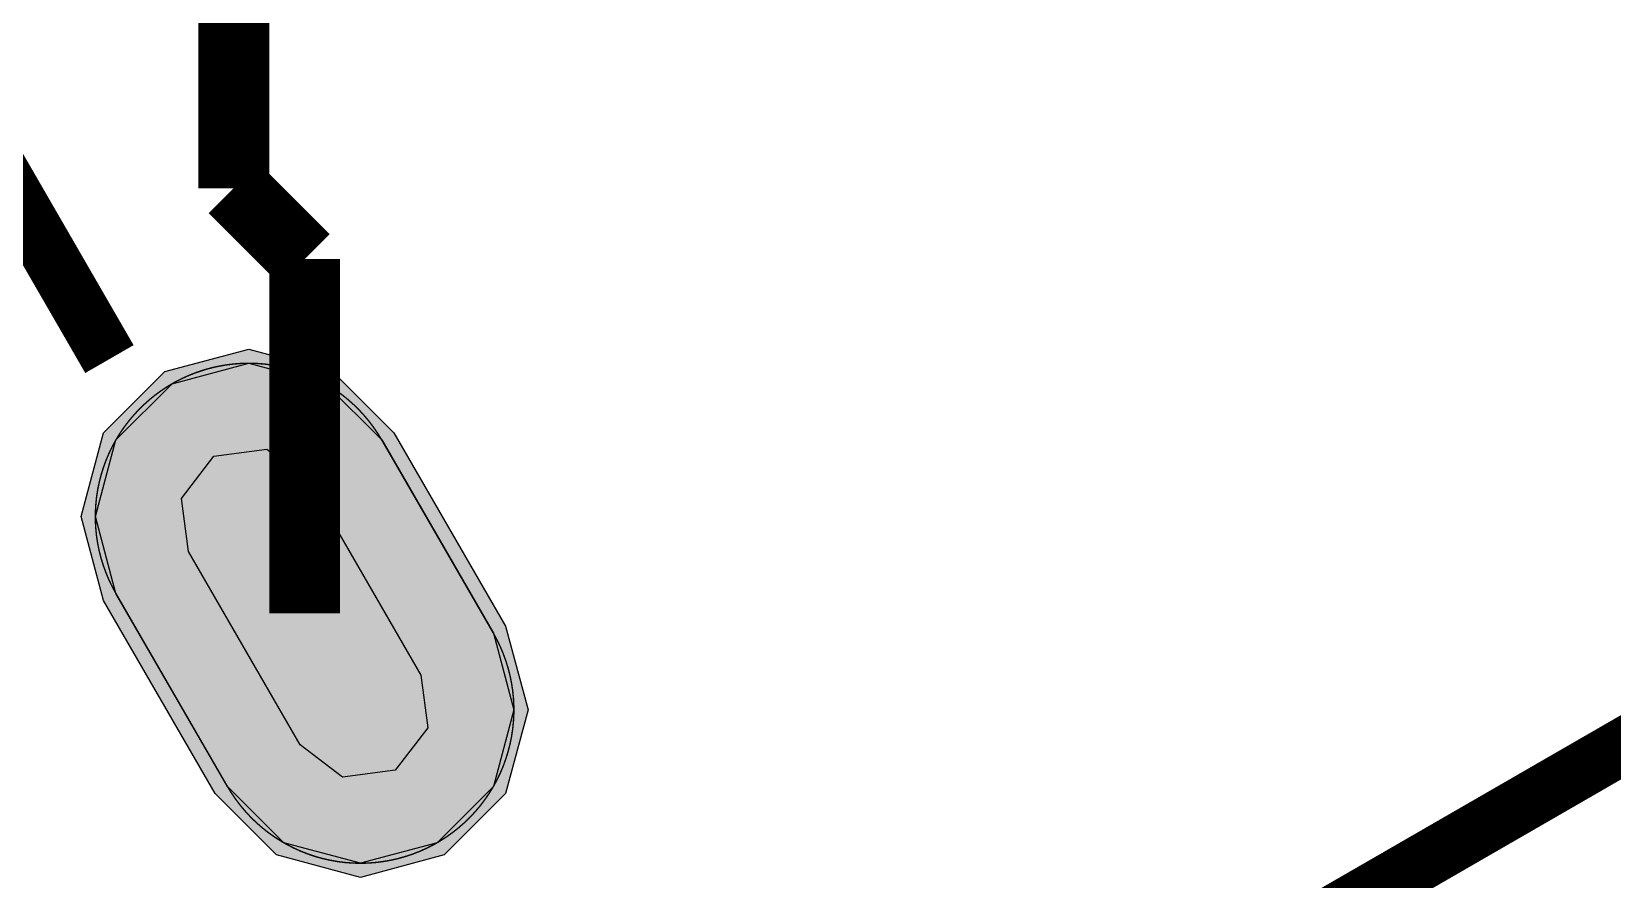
# Model space of a CAD drawing. Header units: millimetres. Extents: x -109 to -2, y -122 to 7.
# Drawn here: x -49.53 to -43.87, y -110.96 to -107.92 of the extents above; entities that cross this region are included whole.
import ezdxf

# ---------------------------------------------------------------- set-up
doc = ezdxf.new("R2010")
doc.units = ezdxf.units.MM
doc.header["$MEASUREMENT"] = 0
for name, color, linetype, true_color in [('Bottom-Layer', 7, 'Continuous', 0x0000ff), ('Bottom-Paste-Mask-Layer', 7, 'Continuous', 0x800000), ('Bottom-Silkscreen-Layer', 7, 'Continuous', 0x66cc33), ('Bottom-Solder-Mask-Layer', 7, 'Continuous', 0xaa00ff), ('Hole-Layer', 7, 'Continuous', 0x222222), ('Multi-Layer', 7, 'Continuous', 0xc0c0c0), ('Top-Layer', 7, 'Continuous', 0xff0000), ('Top-Paste-Mask-Layer', 7, 'Continuous', 0x808080), ('Top-Solder-Mask-Layer', 7, 'Continuous', 0x800080)]:
    doc.layers.add(name, color=color, linetype=linetype, true_color=true_color)

msp = doc.modelspace()

# ---------------------------------------------------------------- hatches: boundary and pattern name
at = {"layer": 'Bottom-Layer'}
msp.add_hatch(color=256, dxfattribs=at).paths.add_polyline_path([(-49.2326, -109.9373), (-49.3062, -109.6623), (-49.2326, -109.3873), (-49.0312, -109.1859), (-48.7562, -109.1123), (-48.4812, -109.1859), (-48.2799, -109.3873), (-47.8799, -110.0801), (-47.8062, -110.3551), (-47.8799, -110.6301), (-48.0812, -110.8314), (-48.3562, -110.9051), (-48.6312, -110.8314), (-48.8326, -110.6301)])
at = {"layer": 'Bottom-Paste-Mask-Layer'}
for points in [[(-49.2326, -109.9373), (-49.3062, -109.6623), (-49.2326, -109.3873), (-49.0312, -109.1859), (-48.7562, -109.1123), (-48.4812, -109.1859), (-48.2799, -109.3873), (-47.8799, -110.0801), (-47.8062, -110.3551), (-47.8799, -110.6301), (-48.0812, -110.8314), (-48.3562, -110.9051), (-48.6312, -110.8314), (-48.8326, -110.6301)], [(-49.0193, -109.1792), (-48.9949, -109.1667), (-48.9699, -109.1554), (-48.9444, -109.1454), (-48.9184, -109.1367), (-48.892, -109.1292), (-48.8652, -109.1232), (-48.8382, -109.1184), (-48.811, -109.115), (-48.7837, -109.1129), (-48.7562, -109.1122), (-48.7288, -109.1129), (-48.7015, -109.115), (-48.6743, -109.1184), (-48.6473, -109.1231), (-48.6205, -109.1293), (-48.5941, -109.1367), (-48.5681, -109.1454), (-48.5426, -109.1554), (-48.5176, -109.1667), (-48.4932, -109.1792), (-48.4694, -109.1929), (-48.4464, -109.2078), (-48.4241, -109.2238), (-48.4027, -109.2409), (-48.3821, -109.2591), (-48.3625, -109.2782), (-48.3439, -109.2983), (-48.3262, -109.3193), (-48.3097, -109.3412), (-48.2942, -109.3639), (-48.2799, -109.3873), (-47.8799, -110.0801), (-47.8668, -110.1041), (-47.8549, -110.1289), (-47.8443, -110.1541), (-47.8349, -110.1799), (-47.8268, -110.2061), (-47.82, -110.2327), (-47.8146, -110.2596), (-47.8105, -110.2867), (-47.8078, -110.314), (-47.8064, -110.3414), (-47.8064, -110.3688), (-47.8078, -110.3962), (-47.8105, -110.4235), (-47.8146, -110.4506), (-47.82, -110.4774), (-47.8268, -110.504), (-47.8349, -110.5303), (-47.8442, -110.556), (-47.8549, -110.5813), (-47.8668, -110.606), (-47.8799, -110.6301), (-47.8942, -110.6535), (-47.9097, -110.6761), (-47.9262, -110.698), (-47.9438, -110.719), (-47.9625, -110.7391), (-47.9822, -110.7583), (-48.0027, -110.7764), (-48.0241, -110.7935), (-48.0464, -110.8095), (-48.0694, -110.8244), (-48.0932, -110.8381), (-48.1176, -110.8506), (-48.1426, -110.8619), (-48.1681, -110.8719), (-48.1941, -110.8806), (-48.2205, -110.8881), (-48.2473, -110.8942), (-48.2743, -110.8989), (-48.3015, -110.9024), (-48.3288, -110.9044), (-48.3562, -110.9051), (-48.3837, -110.9044), (-48.411, -110.9024), (-48.4382, -110.899), (-48.4652, -110.8942), (-48.492, -110.8881), (-48.5184, -110.8807), (-48.5444, -110.8719), (-48.5699, -110.8619), (-48.5949, -110.8506), (-48.6193, -110.8381), (-48.643, -110.8244), (-48.6661, -110.8095), (-48.6884, -110.7935), (-48.7098, -110.7764), (-48.7303, -110.7583), (-48.75, -110.7391), (-48.7686, -110.719), (-48.7863, -110.698), (-48.8028, -110.6761), (-48.8183, -110.6535), (-48.8326, -110.6301), (-49.2326, -109.9373), (-49.2457, -109.9132), (-49.2576, -109.8885), (-49.2682, -109.8632), (-49.2776, -109.8374), (-49.2857, -109.8112), (-49.2925, -109.7846), (-49.2979, -109.7578), (-49.302, -109.7307), (-49.3047, -109.7034), (-49.3061, -109.676), (-49.3061, -109.6485), (-49.3047, -109.6212), (-49.302, -109.5939), (-49.2979, -109.5667), (-49.2925, -109.5399), (-49.2857, -109.5133), (-49.2776, -109.4871), (-49.2682, -109.4613), (-49.2576, -109.436), (-49.2457, -109.4113), (-49.2326, -109.3872), (-49.2183, -109.3639), (-49.2028, -109.3412), (-49.1863, -109.3193), (-49.1686, -109.2983), (-49.15, -109.2782), (-49.1303, -109.2591), (-49.1098, -109.2409), (-49.0884, -109.2238), (-49.0661, -109.2078), (-49.043, -109.1929)], [(-49.0193, -109.1792), (-48.9949, -109.1667), (-48.9699, -109.1554), (-48.9444, -109.1454), (-48.9184, -109.1367), (-48.892, -109.1292), (-48.8652, -109.1232), (-48.8382, -109.1184), (-48.811, -109.115), (-48.7837, -109.1129), (-48.7562, -109.1122), (-48.7288, -109.1129), (-48.7015, -109.115), (-48.6743, -109.1184), (-48.6473, -109.1231), (-48.6205, -109.1293), (-48.5941, -109.1367), (-48.5681, -109.1454), (-48.5426, -109.1554), (-48.5176, -109.1667), (-48.4932, -109.1792), (-48.4694, -109.1929), (-48.4464, -109.2078), (-48.4241, -109.2238), (-48.4027, -109.2409), (-48.3821, -109.2591), (-48.3625, -109.2782), (-48.3439, -109.2983), (-48.3262, -109.3193), (-48.3097, -109.3412), (-48.2942, -109.3639), (-48.2799, -109.3873), (-47.8799, -110.0801), (-47.8668, -110.1041), (-47.8549, -110.1289), (-47.8443, -110.1541), (-47.8349, -110.1799), (-47.8268, -110.2061), (-47.82, -110.2327), (-47.8146, -110.2596), (-47.8105, -110.2867), (-47.8078, -110.314), (-47.8064, -110.3414), (-47.8064, -110.3688), (-47.8078, -110.3962), (-47.8105, -110.4235), (-47.8146, -110.4506), (-47.82, -110.4774), (-47.8268, -110.504), (-47.8349, -110.5303), (-47.8442, -110.556), (-47.8549, -110.5813), (-47.8668, -110.606), (-47.8799, -110.6301), (-47.8942, -110.6535), (-47.9097, -110.6761), (-47.9262, -110.698), (-47.9438, -110.719), (-47.9625, -110.7391), (-47.9822, -110.7583), (-48.0027, -110.7764), (-48.0241, -110.7935), (-48.0464, -110.8095), (-48.0694, -110.8244), (-48.0932, -110.8381), (-48.1176, -110.8506), (-48.1426, -110.8619), (-48.1681, -110.8719), (-48.1941, -110.8806), (-48.2205, -110.8881), (-48.2473, -110.8942), (-48.2743, -110.8989), (-48.3015, -110.9024), (-48.3288, -110.9044), (-48.3562, -110.9051), (-48.3837, -110.9044), (-48.411, -110.9024), (-48.4382, -110.899), (-48.4652, -110.8942), (-48.492, -110.8881), (-48.5184, -110.8807), (-48.5444, -110.8719), (-48.5699, -110.8619), (-48.5949, -110.8506), (-48.6193, -110.8381), (-48.643, -110.8244), (-48.6661, -110.8095), (-48.6884, -110.7935), (-48.7098, -110.7764), (-48.7303, -110.7583), (-48.75, -110.7391), (-48.7686, -110.719), (-48.7863, -110.698), (-48.8028, -110.6761), (-48.8183, -110.6535), (-48.8326, -110.6301), (-49.2326, -109.9373), (-49.2457, -109.9132), (-49.2576, -109.8885), (-49.2682, -109.8632), (-49.2776, -109.8374), (-49.2857, -109.8112), (-49.2925, -109.7846), (-49.2979, -109.7578), (-49.302, -109.7307), (-49.3047, -109.7034), (-49.3061, -109.676), (-49.3061, -109.6485), (-49.3047, -109.6212), (-49.302, -109.5939), (-49.2979, -109.5667), (-49.2925, -109.5399), (-49.2857, -109.5133), (-49.2776, -109.4871), (-49.2682, -109.4613), (-49.2576, -109.436), (-49.2457, -109.4113), (-49.2326, -109.3872), (-49.2183, -109.3639), (-49.2028, -109.3412), (-49.1863, -109.3193), (-49.1686, -109.2983), (-49.15, -109.2782), (-49.1303, -109.2591), (-49.1098, -109.2409), (-49.0884, -109.2238), (-49.0661, -109.2078), (-49.043, -109.1929)]]:
    msp.add_hatch(color=256, dxfattribs=at).paths.add_polyline_path(points)
at = {"layer": 'Bottom-Solder-Mask-Layer'}
msp.add_hatch(color=256, dxfattribs=at).paths.add_polyline_path([(-49.2766, -109.9627), (-49.357, -109.6623), (-49.2766, -109.3619), (-49.0566, -109.1419), (-48.7562, -109.0615), (-48.4558, -109.1419), (-48.2359, -109.3619), (-47.8359, -110.0547), (-47.7554, -110.3551), (-47.8359, -110.6555), (-48.0558, -110.8754), (-48.3562, -110.9559), (-48.6566, -110.8754), (-48.8766, -110.6555)])
at = {"layer": 'Hole-Layer'}
msp.add_hatch(color=256, dxfattribs=at).paths.add_polyline_path([(-48.9727, -109.7873), (-48.9977, -109.5976), (-48.8812, -109.4458), (-48.6915, -109.4208), (-48.5397, -109.5373), (-48.1397, -110.2301), (-48.1147, -110.4198), (-48.2312, -110.5716), (-48.4209, -110.5966), (-48.5727, -110.4801)])
at = {"layer": 'Multi-Layer'}
msp.add_hatch(color=256, dxfattribs=at).paths.add_polyline_path([(-49.2326, -109.9373), (-49.3062, -109.6623), (-49.2326, -109.3873), (-49.0312, -109.1859), (-48.7562, -109.1123), (-48.4812, -109.1859), (-48.2799, -109.3873), (-47.8799, -110.0801), (-47.8062, -110.3551), (-47.8799, -110.6301), (-48.0812, -110.8314), (-48.3562, -110.9051), (-48.6312, -110.8314), (-48.8326, -110.6301)])
msp.add_hatch(color=256, dxfattribs=at).paths.add_polyline_path([(-49.2326, -109.9373), (-49.3062, -109.6623), (-49.2326, -109.3873), (-49.0312, -109.1859), (-48.7562, -109.1123), (-48.4812, -109.1859), (-48.2799, -109.3873), (-47.8799, -110.0801), (-47.8062, -110.3551), (-47.8799, -110.6301), (-48.0812, -110.8314), (-48.3562, -110.9051), (-48.6312, -110.8314), (-48.8326, -110.6301)])
msp.add_hatch(color=256, dxfattribs=at).paths.add_polyline_path([(-49.2326, -109.9373), (-49.3062, -109.6623), (-49.2326, -109.3873), (-49.0312, -109.1859), (-48.7562, -109.1123), (-48.4812, -109.1859), (-48.2799, -109.3873), (-47.8799, -110.0801), (-47.8062, -110.3551), (-47.8799, -110.6301), (-48.0812, -110.8314), (-48.3562, -110.9051), (-48.6312, -110.8314), (-48.8326, -110.6301)])
at = {"layer": 'Top-Layer'}
msp.add_hatch(color=256, dxfattribs=at).paths.add_polyline_path([(-49.2326, -109.9373), (-49.3062, -109.6623), (-49.2326, -109.3873), (-49.0312, -109.1859), (-48.7562, -109.1123), (-48.4812, -109.1859), (-48.2799, -109.3873), (-47.8799, -110.0801), (-47.8062, -110.3551), (-47.8799, -110.6301), (-48.0812, -110.8314), (-48.3562, -110.9051), (-48.6312, -110.8314), (-48.8326, -110.6301)])
at = {"layer": 'Top-Paste-Mask-Layer'}
msp.add_hatch(color=256, dxfattribs=at).paths.add_polyline_path([(-49.2326, -109.9373), (-49.3062, -109.6623), (-49.2326, -109.3873), (-49.0312, -109.1859), (-48.7562, -109.1123), (-48.4812, -109.1859), (-48.2799, -109.3873), (-47.8799, -110.0801), (-47.8062, -110.3551), (-47.8799, -110.6301), (-48.0812, -110.8314), (-48.3562, -110.9051), (-48.6312, -110.8314), (-48.8326, -110.6301)])
at = {"layer": 'Top-Solder-Mask-Layer'}
msp.add_hatch(color=256, dxfattribs=at).paths.add_polyline_path([(-49.2766, -109.9627), (-49.357, -109.6623), (-49.2766, -109.3619), (-49.0566, -109.1419), (-48.7562, -109.0615), (-48.4558, -109.1419), (-48.2359, -109.3619), (-47.8359, -110.0547), (-47.7554, -110.3551), (-47.8359, -110.6555), (-48.0558, -110.8754), (-48.3562, -110.9559), (-48.6566, -110.8754), (-48.8766, -110.6555)])

# ---------------------------------------------------------------- linework, layer by layer
at = {"layer": 'Bottom-Layer', "const_width": 0.254}
for points in [[(-48.8102, -108.4847), (-48.8102, -107.4687)], [(-48.5562, -108.7387), (-48.8102, -108.4847)], [(-48.5562, -110.0087), (-48.5562, -108.7387)]]:
    msp.add_lwpolyline(points, dxfattribs=at)
at = {"layer": 'Bottom-Layer'}
msp.add_lwpolyline([(-49.2326, -109.9373), (-49.3062, -109.6623), (-49.2326, -109.3873), (-49.0312, -109.1859), (-48.7562, -109.1123), (-48.4812, -109.1859), (-48.2799, -109.3873), (-47.8799, -110.0801), (-47.8062, -110.3551), (-47.8799, -110.6301), (-48.0812, -110.8314), (-48.3562, -110.9051), (-48.6312, -110.8314), (-48.8326, -110.6301)], close=True, dxfattribs=at)
at = {"layer": 'Bottom-Paste-Mask-Layer', "const_width": 0.00508}
msp.add_lwpolyline([(-49.0193, -109.1792), (-48.9949, -109.1667), (-48.9699, -109.1554), (-48.9444, -109.1454), (-48.9184, -109.1367), (-48.892, -109.1292), (-48.8652, -109.1232), (-48.8382, -109.1184), (-48.811, -109.115), (-48.7837, -109.1129), (-48.7562, -109.1122), (-48.7288, -109.1129), (-48.7015, -109.115), (-48.6743, -109.1184), (-48.6473, -109.1231), (-48.6205, -109.1293), (-48.5941, -109.1367), (-48.5681, -109.1454), (-48.5426, -109.1554), (-48.5176, -109.1667), (-48.4932, -109.1792), (-48.4694, -109.1929), (-48.4464, -109.2078), (-48.4241, -109.2238), (-48.4027, -109.2409), (-48.3821, -109.2591), (-48.3625, -109.2782), (-48.3439, -109.2983), (-48.3262, -109.3193), (-48.3097, -109.3412), (-48.2942, -109.3639), (-48.2799, -109.3873), (-47.8799, -110.0801), (-47.8668, -110.1041), (-47.8549, -110.1289), (-47.8443, -110.1541), (-47.8349, -110.1799), (-47.8268, -110.2061), (-47.82, -110.2327), (-47.8146, -110.2596), (-47.8105, -110.2867), (-47.8078, -110.314), (-47.8064, -110.3414), (-47.8064, -110.3688), (-47.8078, -110.3962), (-47.8105, -110.4235), (-47.8146, -110.4506), (-47.82, -110.4774), (-47.8268, -110.504), (-47.8349, -110.5303), (-47.8442, -110.556), (-47.8549, -110.5813), (-47.8668, -110.606), (-47.8799, -110.6301), (-47.8942, -110.6535), (-47.9097, -110.6761), (-47.9262, -110.698), (-47.9438, -110.719), (-47.9625, -110.7391), (-47.9822, -110.7583), (-48.0027, -110.7764), (-48.0241, -110.7935), (-48.0464, -110.8095), (-48.0694, -110.8244), (-48.0932, -110.8381), (-48.1176, -110.8506), (-48.1426, -110.8619), (-48.1681, -110.8719), (-48.1941, -110.8806), (-48.2205, -110.8881), (-48.2473, -110.8942), (-48.2743, -110.8989), (-48.3015, -110.9024), (-48.3288, -110.9044), (-48.3562, -110.9051), (-48.3837, -110.9044), (-48.411, -110.9024), (-48.4382, -110.899), (-48.4652, -110.8942), (-48.492, -110.8881), (-48.5184, -110.8807), (-48.5444, -110.8719), (-48.5699, -110.8619), (-48.5949, -110.8506), (-48.6193, -110.8381), (-48.643, -110.8244), (-48.6661, -110.8095), (-48.6884, -110.7935), (-48.7098, -110.7764), (-48.7303, -110.7583), (-48.75, -110.7391), (-48.7686, -110.719), (-48.7863, -110.698), (-48.8028, -110.6761), (-48.8183, -110.6535), (-48.8326, -110.6301), (-49.2326, -109.9373), (-49.2457, -109.9132), (-49.2576, -109.8885), (-49.2682, -109.8632), (-49.2776, -109.8374), (-49.2857, -109.8112), (-49.2925, -109.7846), (-49.2979, -109.7578), (-49.302, -109.7307), (-49.3047, -109.7034), (-49.3061, -109.676), (-49.3061, -109.6485), (-49.3047, -109.6212), (-49.302, -109.5939), (-49.2979, -109.5667), (-49.2925, -109.5399), (-49.2857, -109.5133), (-49.2776, -109.4871), (-49.2682, -109.4613), (-49.2576, -109.436), (-49.2457, -109.4113), (-49.2326, -109.3872), (-49.2183, -109.3639), (-49.2028, -109.3412), (-49.1863, -109.3193), (-49.1686, -109.2983), (-49.15, -109.2782), (-49.1303, -109.2591), (-49.1098, -109.2409), (-49.0884, -109.2238), (-49.0661, -109.2078), (-49.043, -109.1929)], close=True, dxfattribs=at)
msp.add_lwpolyline([(-49.0193, -109.1792), (-48.9949, -109.1667), (-48.9699, -109.1554), (-48.9444, -109.1454), (-48.9184, -109.1367), (-48.892, -109.1292), (-48.8652, -109.1232), (-48.8382, -109.1184), (-48.811, -109.115), (-48.7837, -109.1129), (-48.7562, -109.1122), (-48.7288, -109.1129), (-48.7015, -109.115), (-48.6743, -109.1184), (-48.6473, -109.1231), (-48.6205, -109.1293), (-48.5941, -109.1367), (-48.5681, -109.1454), (-48.5426, -109.1554), (-48.5176, -109.1667), (-48.4932, -109.1792), (-48.4694, -109.1929), (-48.4464, -109.2078), (-48.4241, -109.2238), (-48.4027, -109.2409), (-48.3821, -109.2591), (-48.3625, -109.2782), (-48.3439, -109.2983), (-48.3262, -109.3193), (-48.3097, -109.3412), (-48.2942, -109.3639), (-48.2799, -109.3873), (-47.8799, -110.0801), (-47.8668, -110.1041), (-47.8549, -110.1289), (-47.8443, -110.1541), (-47.8349, -110.1799), (-47.8268, -110.2061), (-47.82, -110.2327), (-47.8146, -110.2596), (-47.8105, -110.2867), (-47.8078, -110.314), (-47.8064, -110.3414), (-47.8064, -110.3688), (-47.8078, -110.3962), (-47.8105, -110.4235), (-47.8146, -110.4506), (-47.82, -110.4774), (-47.8268, -110.504), (-47.8349, -110.5303), (-47.8442, -110.556), (-47.8549, -110.5813), (-47.8668, -110.606), (-47.8799, -110.6301), (-47.8942, -110.6535), (-47.9097, -110.6761), (-47.9262, -110.698), (-47.9438, -110.719), (-47.9625, -110.7391), (-47.9822, -110.7583), (-48.0027, -110.7764), (-48.0241, -110.7935), (-48.0464, -110.8095), (-48.0694, -110.8244), (-48.0932, -110.8381), (-48.1176, -110.8506), (-48.1426, -110.8619), (-48.1681, -110.8719), (-48.1941, -110.8806), (-48.2205, -110.8881), (-48.2473, -110.8942), (-48.2743, -110.8989), (-48.3015, -110.9024), (-48.3288, -110.9044), (-48.3562, -110.9051), (-48.3837, -110.9044), (-48.411, -110.9024), (-48.4382, -110.899), (-48.4652, -110.8942), (-48.492, -110.8881), (-48.5184, -110.8807), (-48.5444, -110.8719), (-48.5699, -110.8619), (-48.5949, -110.8506), (-48.6193, -110.8381), (-48.643, -110.8244), (-48.6661, -110.8095), (-48.6884, -110.7935), (-48.7098, -110.7764), (-48.7303, -110.7583), (-48.75, -110.7391), (-48.7686, -110.719), (-48.7863, -110.698), (-48.8028, -110.6761), (-48.8183, -110.6535), (-48.8326, -110.6301), (-49.2326, -109.9373), (-49.2457, -109.9132), (-49.2576, -109.8885), (-49.2682, -109.8632), (-49.2776, -109.8374), (-49.2857, -109.8112), (-49.2925, -109.7846), (-49.2979, -109.7578), (-49.302, -109.7307), (-49.3047, -109.7034), (-49.3061, -109.676), (-49.3061, -109.6485), (-49.3047, -109.6212), (-49.302, -109.5939), (-49.2979, -109.5667), (-49.2925, -109.5399), (-49.2857, -109.5133), (-49.2776, -109.4871), (-49.2682, -109.4613), (-49.2576, -109.436), (-49.2457, -109.4113), (-49.2326, -109.3872), (-49.2183, -109.3639), (-49.2028, -109.3412), (-49.1863, -109.3193), (-49.1686, -109.2983), (-49.15, -109.2782), (-49.1303, -109.2591), (-49.1098, -109.2409), (-49.0884, -109.2238), (-49.0661, -109.2078), (-49.043, -109.1929)], close=True, dxfattribs=at)
at = {"layer": 'Bottom-Paste-Mask-Layer'}
msp.add_lwpolyline([(-49.2326, -109.9373), (-49.3062, -109.6623), (-49.2326, -109.3873), (-49.0312, -109.1859), (-48.7562, -109.1123), (-48.4812, -109.1859), (-48.2799, -109.3873), (-47.8799, -110.0801), (-47.8062, -110.3551), (-47.8799, -110.6301), (-48.0812, -110.8314), (-48.3562, -110.9051), (-48.6312, -110.8314), (-48.8326, -110.6301)], close=True, dxfattribs=at)
at = {"layer": 'Bottom-Silkscreen-Layer', "const_width": 0.2}
for points in [[(-50.1487, -107.5506), (-49.2557, -109.0973)], [(-50.1487, -107.5506), (-49.2557, -109.0973)], [(-41.3664, -109.0618), (-46.7359, -112.1619)], [(-41.3664, -109.0618), (-46.7359, -112.1619)]]:
    msp.add_lwpolyline(points, dxfattribs=at)
at = {"layer": 'Bottom-Solder-Mask-Layer'}
msp.add_lwpolyline([(-49.2766, -109.9627), (-49.357, -109.6623), (-49.2766, -109.3619), (-49.0566, -109.1419), (-48.7562, -109.0615), (-48.4558, -109.1419), (-48.2359, -109.3619), (-47.8359, -110.0547), (-47.7554, -110.3551), (-47.8359, -110.6555), (-48.0558, -110.8754), (-48.3562, -110.9559), (-48.6566, -110.8754), (-48.8766, -110.6555)], close=True, dxfattribs=at)
at = {"layer": 'Hole-Layer'}
msp.add_lwpolyline([(-48.9727, -109.7873), (-48.9977, -109.5976), (-48.8812, -109.4458), (-48.6915, -109.4208), (-48.5397, -109.5373), (-48.1397, -110.2301), (-48.1147, -110.4198), (-48.2312, -110.5716), (-48.4209, -110.5966), (-48.5727, -110.4801)], close=True, dxfattribs=at)
at = {"layer": 'Multi-Layer'}
msp.add_lwpolyline([(-49.2326, -109.9373), (-49.3062, -109.6623), (-49.2326, -109.3873), (-49.0312, -109.1859), (-48.7562, -109.1123), (-48.4812, -109.1859), (-48.2799, -109.3873), (-47.8799, -110.0801), (-47.8062, -110.3551), (-47.8799, -110.6301), (-48.0812, -110.8314), (-48.3562, -110.9051), (-48.6312, -110.8314), (-48.8326, -110.6301)], close=True, dxfattribs=at)
msp.add_lwpolyline([(-49.2326, -109.9373), (-49.3062, -109.6623), (-49.2326, -109.3873), (-49.0312, -109.1859), (-48.7562, -109.1123), (-48.4812, -109.1859), (-48.2799, -109.3873), (-47.8799, -110.0801), (-47.8062, -110.3551), (-47.8799, -110.6301), (-48.0812, -110.8314), (-48.3562, -110.9051), (-48.6312, -110.8314), (-48.8326, -110.6301)], close=True, dxfattribs=at)
msp.add_lwpolyline([(-49.2326, -109.9373), (-49.3062, -109.6623), (-49.2326, -109.3873), (-49.0312, -109.1859), (-48.7562, -109.1123), (-48.4812, -109.1859), (-48.2799, -109.3873), (-47.8799, -110.0801), (-47.8062, -110.3551), (-47.8799, -110.6301), (-48.0812, -110.8314), (-48.3562, -110.9051), (-48.6312, -110.8314), (-48.8326, -110.6301)], close=True, dxfattribs=at)
at = {"layer": 'Top-Layer'}
msp.add_lwpolyline([(-49.2326, -109.9373), (-49.3062, -109.6623), (-49.2326, -109.3873), (-49.0312, -109.1859), (-48.7562, -109.1123), (-48.4812, -109.1859), (-48.2799, -109.3873), (-47.8799, -110.0801), (-47.8062, -110.3551), (-47.8799, -110.6301), (-48.0812, -110.8314), (-48.3562, -110.9051), (-48.6312, -110.8314), (-48.8326, -110.6301)], close=True, dxfattribs=at)
at = {"layer": 'Top-Paste-Mask-Layer'}
msp.add_lwpolyline([(-49.2326, -109.9373), (-49.3062, -109.6623), (-49.2326, -109.3873), (-49.0312, -109.1859), (-48.7562, -109.1123), (-48.4812, -109.1859), (-48.2799, -109.3873), (-47.8799, -110.0801), (-47.8062, -110.3551), (-47.8799, -110.6301), (-48.0812, -110.8314), (-48.3562, -110.9051), (-48.6312, -110.8314), (-48.8326, -110.6301)], close=True, dxfattribs=at)
at = {"layer": 'Top-Solder-Mask-Layer'}
msp.add_lwpolyline([(-49.2766, -109.9627), (-49.357, -109.6623), (-49.2766, -109.3619), (-49.0566, -109.1419), (-48.7562, -109.0615), (-48.4558, -109.1419), (-48.2359, -109.3619), (-47.8359, -110.0547), (-47.7554, -110.3551), (-47.8359, -110.6555), (-48.0558, -110.8754), (-48.3562, -110.9559), (-48.6566, -110.8754), (-48.8766, -110.6555)], close=True, dxfattribs=at)

doc.saveas('drawing.dxf')
